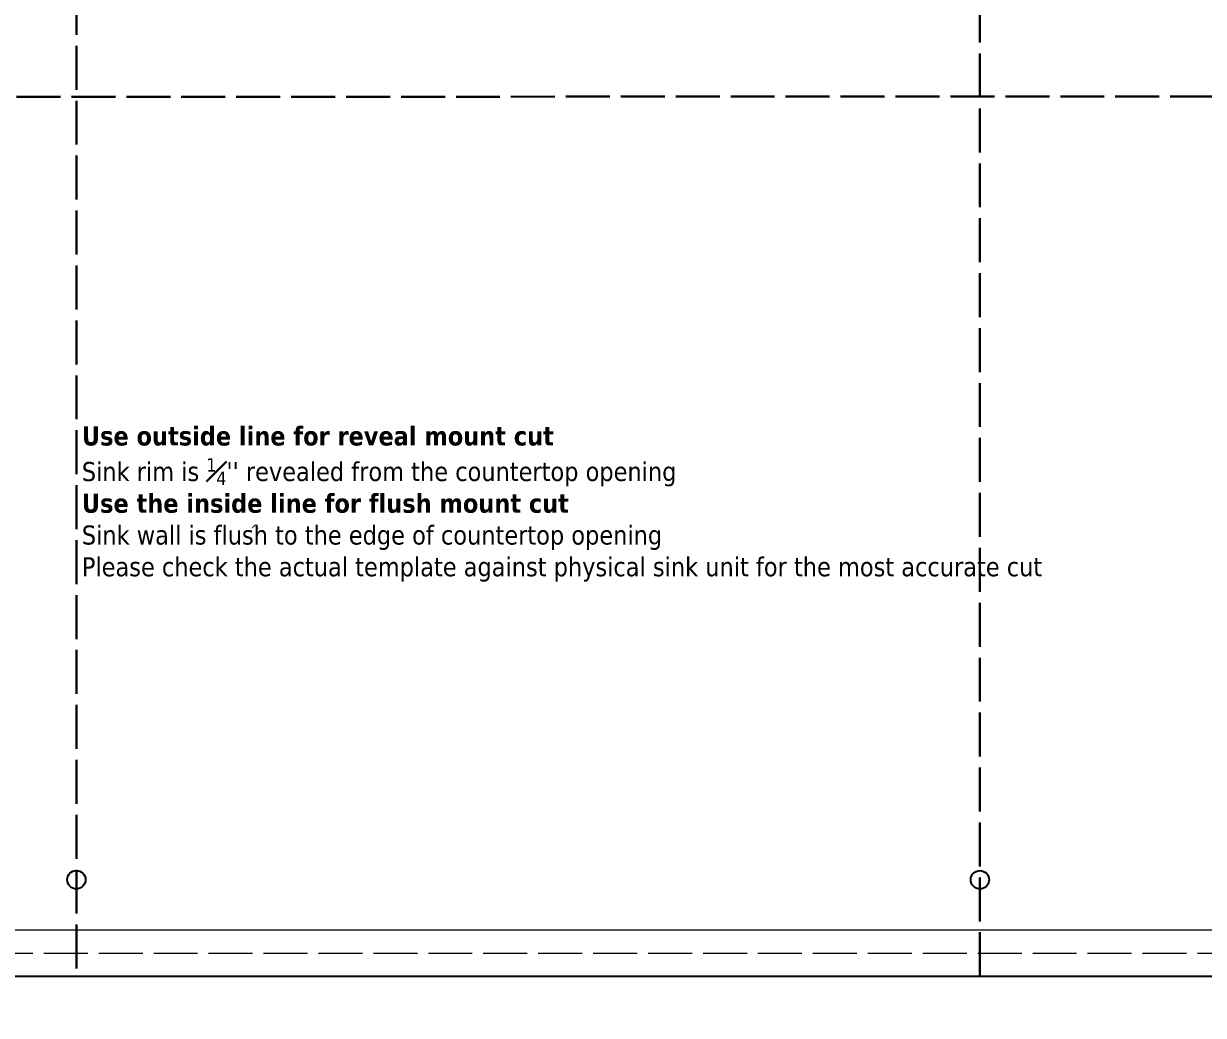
# Model space of a CAD drawing. Header units: millimetres. Extents: x 217 to 1740, y 261 to 1330.
# Drawn here: x 876.5 to 1198.6, y 655.3 to 926.1 of the extents above; entities that cross this region are included whole.
import ezdxf

# ---------------------------------------------------------------- set-up
doc = ezdxf.new("R2010")
doc.units = ezdxf.units.MM
doc.linetypes.add('ACAD_ISO02W100', pattern=[15, 12, -3])
doc.linetypes.add('ACAD_ISO03W100', pattern=[30, 12, -18])
for name, color, linetype, lineweight in [('DEFAULT_1', 7, 'ACAD_ISO03W100', 0), ('尺寸標注', 1, 'Continuous', 30), ('文字', 3, 'Continuous', 30), ('虚线', 2, 'ACAD_ISO02W100', 30)]:
    doc.layers.add(name, color=color, linetype=linetype, lineweight=lineweight)
doc.styles.add('DIM', font='txt.shx', dxfattribs={"width": 0.7, "bigfont": 'chineset.shx'})
doc.styles.get("Standard").update_dxf_attribs({"font": 'arial.ttf'})
doc.dimstyles.new('mm+in(开孔纸尺寸)', dxfattribs={"dimscale": 3, "dimtxt": 3.8, "dimasz": 2, "dimexe": 1.25, "dimexo": 0.625, "dimgap": 2, "dimtad": 1, "dimtxsty": 'DIM', "dimcen": 0, "dimclrd": 256, "dimclre": 256, "dimclrt": 3, "dimadec": 0, "dimazin": 0, "dimtfac": 1, "dimtmove": 0, "dimatfit": 1, "dimfxl": 1, "dimlwd": -1, "dimarcsym": 0})

# ---------------------------------------------------------------- blocks, each defined once
blk = doc.blocks.new('*D32')
at = {"layer": 'Defpoints', "color": 0}
for p in [(634.54, 906.1), (1393.92, 906.26), (1393.92, 506.8)]:
    blk.add_point(p, dxfattribs=at)
at = {"layer": '尺寸標注', "lineweight": -2}
for p, q in [((634.54, 904.22), (634.54, 503.05)), ((1393.92, 904.38), (1393.92, 503.05))]:
    blk.add_line(p, q, dxfattribs=at)
at = {"layer": '尺寸標注'}
blk.add_line((640.54, 506.8), (1387.92, 506.8), dxfattribs=at)
for points in [[(640.54, 507.8), (640.54, 505.8), (634.54, 506.8)], [(1387.92, 505.8), (1387.92, 507.8), (1393.92, 506.8)]]:
    blk.add_solid(points, dxfattribs=at)
at = {"layer": '尺寸標注', "color": 3, "insert": (1014.23, 519.45), "char_height": 11.4, "attachment_point": 5, "style": 'DIM'}
blk.add_mtext('759,38mm [29 7/8"]', dxfattribs=at)
blk = doc.blocks.new('*D33')
at = {"layer": 'Defpoints', "color": 0}
for p in [(640.89, 906.1), (1387.57, 906.48), (1387.57, 549.3)]:
    blk.add_point(p, dxfattribs=at)
at = {"layer": '尺寸標注', "lineweight": -2}
for p, q in [((640.89, 904.22), (640.89, 545.55)), ((1387.57, 904.6), (1387.57, 545.55))]:
    blk.add_line(p, q, dxfattribs=at)
at = {"layer": '尺寸標注'}
blk.add_line((646.89, 549.3), (1381.57, 549.3), dxfattribs=at)
for points in [[(646.89, 550.3), (646.89, 548.3), (640.89, 549.3)], [(1381.57, 548.3), (1381.57, 550.3), (1387.57, 549.3)]]:
    blk.add_solid(points, dxfattribs=at)
at = {"layer": '尺寸標注', "color": 3, "insert": (1013.04, 561.95), "char_height": 11.4, "attachment_point": 5, "style": 'DIM'}
blk.add_mtext('746,68mm [29 3/8"]', dxfattribs=at)
blk = doc.blocks.new('*D41')
at = {"layer": 'Defpoints', "color": 0}
for p in [(647.24, 906.04), (1381.22, 906.25), (1381.22, 599.3)]:
    blk.add_point(p, dxfattribs=at)
at = {"layer": '尺寸標注', "lineweight": -2}
for p, q in [((647.24, 904.16), (647.24, 595.55)), ((1381.22, 904.38), (1381.22, 595.55))]:
    blk.add_line(p, q, dxfattribs=at)
at = {"layer": '尺寸標注'}
blk.add_line((653.24, 599.3), (1375.22, 599.3), dxfattribs=at)
for points in [[(653.24, 600.3), (653.24, 598.3), (647.24, 599.3)], [(1375.22, 598.3), (1375.22, 600.3), (1381.22, 599.3)]]:
    blk.add_solid(points, dxfattribs=at)
at = {"layer": '尺寸標注', "color": 3, "insert": (1014.23, 611.95), "char_height": 11.4, "attachment_point": 5, "style": 'DIM'}
blk.add_mtext('733,98mm [28 7/8"]', dxfattribs=at)

msp = doc.modelspace()

# ---------------------------------------------------------------- linework, layer by layer
msp.add_line((836.99, 665.945), (1226.313, 665.941))
for centre in [(890.89, 692.294), (1137.567, 692.291)]:
    msp.add_circle(centre, 2.5)
at = {"layer": 'DEFAULT_1', "color": 3, "linetype": 'ByBlock'}
msp.add_line((836.991, 678.645), (1226.995, 678.641), dxfattribs=at)
at = {"layer": 'DEFAULT_1', "color": 2, "linetype": 'ACAD_ISO02W100'}
msp.add_line((836.99, 672.295), (1226.995, 672.291), dxfattribs=at)
at = {"layer": '虚线', "color": 2}
msp.add_line((890.89, 1145.041), (890.89, 665.945), dxfattribs=at)
at = {"layer": '虚线'}
for p, q in [((1137.567, 665.941), (1137.567, 1090.239)), ((634.54, 906.033), (1393.921, 906.259))]:
    msp.add_line(p, q, dxfattribs=at)

# ---------------------------------------------------------------- texts
at = {"layer": '文字', "attachment_point": 1}
for s, insert, char_height, width in [("\\A1;\\fTahoma|b1|i0|c0|p34;Use outside line for reveal mount cut\\fTahoma|b0|i0|c0|p34; \\PSink rim is {\\H0.7x;\\S1#4;}\\H1.00002x;'' revealed from the countertop opening\\P\\fTahoma|b1|i0|c0|p34;Use the inside line for flush mount cut \\P\\fTahoma|b0|i0|c0|p34;Sink wall is flush to the edge of countertop opening \\PPlease check the actual template against physical sink unit for the most accurate cut \\P\\P\\fTahoma|b1|i0|c0|p34; ", (892.381, 816.086), 5.2, 327.00433), ('{\\fTahoma|b0|i0|c163|p34;^ }', (938.405, 789.267), 2.6, 18.80155)]:
    msp.add_mtext(s, dxfattribs=dict(at, insert=insert, char_height=char_height, width=width))

# ---------------------------------------------------------------- dimensions: what is measured, and where the dimension line sits
at = {"layer": '尺寸標注'}
for base, p1, p2, picture, middle in [((1393.921, 506.795), (634.54, 906.095), (1393.921, 906.259), '*D32', (1014.231, 506.795)), ((1387.567, 549.295), (640.89, 906.095), (1387.567, 906.476), '*D33', (1013.044, 549.295))]:
    dim = msp.add_linear_dim(base=base, p1=p1, p2=p2, dimstyle='mm+in(开孔纸尺寸)', override={"dimpost": 'mm', "dimtofl": 0}, dxfattribs=at)
    dim.commit()
    dim.dimension.update_dxf_attribs({"geometry": picture, "text_midpoint": middle, "dimtype": 160})
dim = msp.add_linear_dim(base=(1381.22, 599.295), p1=(647.24, 906.036), p2=(1381.22, 906.255), dimstyle='mm+in(开孔纸尺寸)', override={"dimpost": 'mm', "dimtofl": 0}, dxfattribs=at)
dim.commit()
dim.dimension.update_dxf_attribs({"geometry": '*D41', "text_midpoint": (1014.23, 611.945)})

doc.saveas('drawing.dxf')
